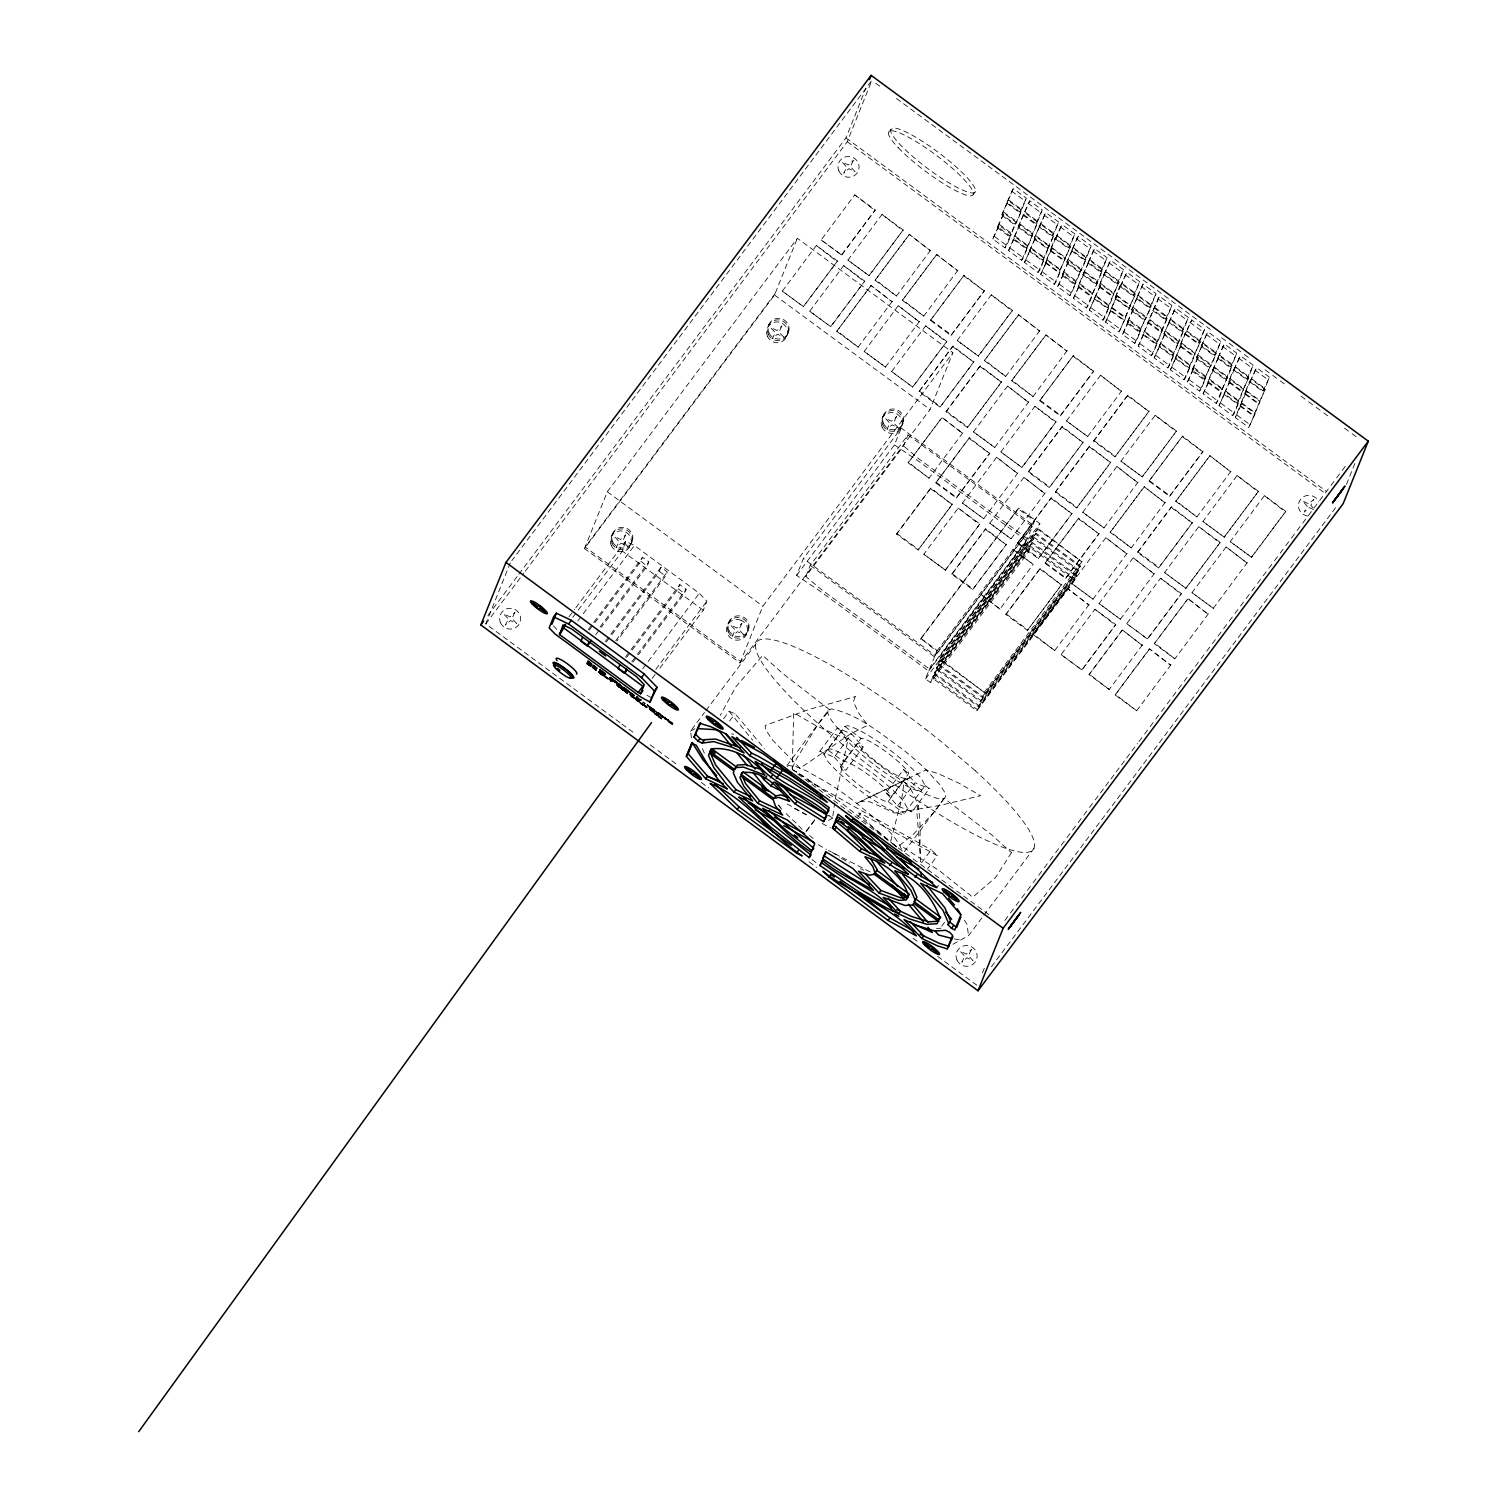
<?xml version="1.0" encoding="UTF-8"?>
<svg xmlns="http://www.w3.org/2000/svg" width="1507" height="1507" viewBox="0 0 1507 1507"><rect width="100%" height="100%" fill="white"/><g stroke="black" fill="none" stroke-linecap="round" stroke-linejoin="round"><path stroke-width="0.75" stroke-dasharray="5 3.75" d="M832.862 815.984L834.727 802.948M835.349 798.597L848.177 738.6L836.328 734.907L815.004 725.074L793.68 712.736L792.23 768.947M890.75 840.963L901.657 799.52L904.125 781.888C926.956 803.043 917.575 835.745 920.739 863.304M578.179 610.128L622.391 551.166L625.612 541.314L634.409 545.496L699.305 593.268L706.915 601.161L703.279 610.241L657.692 671.048M918.63 805.303L916.708 810.521L920.381 854.318M619.999 722.663L485.763 623.898L510.421 562.582M584.509 548.529L607.321 491.772L797.373 238.276L952.895 352.713L930.064 409.471L740.031 662.967L584.509 548.529L774.541 295.052L797.373 238.276M611.88 535.362L612.501 533.798M631.508 543.142L632.149 541.578M594.888 622.692L640.871 561.376L642.528 557.232L648.858 561.885L647.2 566.029L601.236 627.364M611.936 634.579L659.294 571.398L660.97 567.254L667.3 571.925L665.623 576.07L616.872 641.097M768.137 326.36L768.758 324.815M782.34 291.134L803.476 306.675L782.34 291.134L816.361 245.471L837.478 261.012L803.476 306.675M518.898 574.186L845.973 137.891L865.903 88.291M525.303 571.153L847.235 141.733L871.894 80.398L511.834 560.698M632.168 650.063L678.131 588.747L679.808 584.603L686.137 589.256L684.461 593.4L638.497 654.735M816.361 245.471L837.233 261.634M821.164 239.952L841.697 255.06L821.164 239.952L854.752 194.874L875.284 209.982L841.697 255.06M787.765 334.14L788.387 332.595M854.752 194.874L875.04 210.584M809.73 311.233L830.771 326.718L809.73 311.233L843.694 265.646L864.735 281.131L830.771 326.718M843.694 265.646L864.491 281.734M847.932 260.127L869.106 275.724L847.932 260.127L881.991 214.427L903.164 230.006L869.106 275.724M881.991 214.427L902.919 230.609M892.37 301.193L858.142 347.119L836.724 331.37L870.952 285.426L892.125 301.796L870.952 285.426M728.088 623.898L728.71 622.334M930.648 250.087L896.458 295.994L875.077 280.264L909.286 234.357L930.403 250.689L909.286 234.357M858.142 347.119L836.969 330.768M747.717 631.678L748.357 630.114M864.189 351.451L885.438 367.086L864.189 351.451L898.304 305.676L919.289 321.914L898.304 305.676M740.031 662.967L762.843 606.21L952.895 352.713M896.458 295.994L875.322 279.643M957.962 270.186L923.772 316.093L902.392 300.364L936.601 254.457L957.717 270.789L936.601 254.457M1030.223 547.606L932.419 678.075L976.837 710.777L1074.642 580.308L1030.223 547.606L1028.396 552.165L930.591 682.614L925.505 678.885L928.651 671.067L820.411 591.441L796.619 575.391L803.401 558.551L901.205 428.082L1032.879 524.963L935.075 655.432L803.401 558.551M805.793 576.446L810.239 565.37L908.043 434.901L1032.314 526.357L1027.36 538.677L929.555 669.127L821.221 589.425L805.793 576.446L903.597 445.978L908.043 434.901M891.617 371.532L912.752 387.073L891.617 371.532L925.637 325.889L946.754 341.43L912.752 387.073M882.725 417.043L883.347 415.48M923.772 316.093L902.636 299.742M925.637 325.889L946.509 342.032M930.441 320.369L964.028 275.272L984.316 291.002L950.974 335.477L930.441 320.369L964.028 275.272M796.619 575.391L894.423 444.923L901.205 428.082M902.373 424.823L902.994 423.26M919.006 391.632L952.97 346.045L973.767 362.151L940.048 407.116L919.006 391.632L952.97 346.045M950.974 335.477L984.561 290.38M1001.948 214.465L1008.334 200.619L1021.595 210.377L1016.999 221.83L1015.209 224.223L1001.948 214.465L1013.288 188.62L1026.342 198.227L1021.765 209.643L1019.975 212.016L1006.921 202.409L1013.288 188.62M992.812 238.935L999.103 225.334L1011.272 234.301L1006.77 245.509L1004.981 247.883L992.812 238.935L999.103 225.334M997.615 226.804L1003.926 213.184L1016.189 222.226L1009.897 235.846L997.615 226.804L1003.926 213.184M962.879 432.754L929.028 478.19L908.156 462.819L941.988 417.401L962.634 433.376L941.988 417.401M957.209 340.544L978.382 356.123L957.209 340.544L991.267 294.826L1012.44 310.404L978.382 356.123M940.048 407.116L974.012 361.529M1004.981 247.883L1021.595 210.377M1019.975 212.016L1026.342 198.227M1008.56 250.633L1014.927 236.844L1027.962 246.451L1023.385 257.848L1021.595 260.24L1008.56 250.633L1019.768 224.75L1032.841 234.357L1028.245 245.773L1026.474 248.146L1013.401 238.539L1019.768 224.75M1018.299 226.446L1024.666 212.675L1037.664 222.245L1033.086 233.642L1031.297 236.015L1018.299 226.446L1029.771 200.845L1042.241 210L1037.701 221.284L1035.912 223.658L1023.46 214.503L1029.771 200.845M991.267 294.826L1012.195 311.026M896.571 534.1L930.912 488.023L952.217 504.506L918.14 549.961L896.571 534.1L930.912 488.023M946 411.769L980.228 365.843L1001.402 382.194L967.419 427.536L946 411.769L980.228 365.843M929.028 478.19L908.401 462.197M1035.912 223.658L1042.241 210M1021.595 260.24L1027.962 246.451M1026.474 248.146L1032.841 234.357M1031.297 236.015L1037.664 222.245M1039.924 330.485L1005.734 376.392L984.354 360.663L1018.544 314.756L1039.679 331.107L1018.544 314.756M935.772 482.88L969.359 437.784L989.647 453.513L956.305 497.988L935.772 482.88L969.359 437.784M1024.477 262.425L1030.901 248.523L1044.464 258.526L1039.83 270.036L1038.059 272.428L1024.477 262.425L1030.901 248.523M1034.216 238.238L1040.64 224.355L1054.184 234.32L1049.55 245.829L1047.761 248.203L1034.216 238.238L1040.64 224.355M1029.639 250.482L1036.006 236.693L1049.042 246.281L1044.445 257.678L1042.674 260.071L1029.639 250.482L1036.006 236.693M1039.453 226.333L1045.801 212.581L1058.668 222.038L1054.109 233.415L1052.319 235.789L1039.453 226.333L1045.801 212.581M918.14 549.961L952.462 503.884M967.419 427.536L1001.646 381.591M923.829 554.218L945.454 570.136L923.829 554.218L958.226 508.047L979.851 523.984L945.454 570.136M973.465 431.85L994.714 447.485L973.465 431.85L1007.58 386.075L1028.565 402.331L1007.58 386.075M1052.319 235.789L1058.668 222.038M1042.674 260.071L1049.042 246.281M1047.761 248.203L1054.184 234.32M1038.059 272.428L1044.464 258.526M1070.554 246.319L1064.112 260.278L1050.285 250.105L1054.938 238.52L1056.708 236.147L1070.554 246.319L1059.082 272.221L1045.594 262.293L1050.228 250.784L1052.018 248.41L1065.506 258.337L1059.082 272.221M1040.715 274.368L1047.139 260.485L1060.664 270.431L1056.03 281.941L1054.241 284.333L1040.715 274.368L1047.139 260.485M1055.672 238.257L1062.039 224.524L1074.868 233.962L1070.309 245.321L1068.52 247.713L1055.672 238.257L1062.039 224.524M1045.594 262.293L1052.018 248.41M1050.285 250.105L1056.708 236.147M956.305 497.988L989.892 452.91M1005.734 376.392L984.598 360.06M958.226 508.047L979.607 524.587M962.446 503.074L983.732 518.728L962.446 503.074L996.579 457.243L1017.621 473.518L996.579 457.243M1067.239 350.585L1033.048 396.492L1011.668 380.762L1045.877 334.855L1066.994 351.206L1045.877 334.855M1068.52 247.713L1074.868 233.962M1054.241 284.333L1060.664 270.431M1066.805 262.18L1073.191 248.354L1086.453 258.111L1081.856 269.565L1080.067 271.938L1066.805 262.18L1078.145 236.354L1091.2 245.961L1086.622 257.358L1084.833 259.75L1071.778 250.143L1078.145 236.354M1057.669 286.65L1063.961 273.05L1076.13 282.016L1071.628 293.225L1069.838 295.617L1057.669 286.65L1063.961 273.05M1062.473 274.538L1068.783 260.918L1081.065 269.941L1076.544 281.187L1074.755 283.561L1062.473 274.538L1068.783 260.918M935.075 655.432L936.732 651.288L920.89 638.459L1018.694 508.01L1039.887 523.588L1037.946 528.411L940.142 658.86L984.241 692.372L939.803 659.689L938.202 663.683L982.639 696.366L982.244 697.345L937.806 664.644L1035.629 534.175L1080.048 566.877L982.244 697.345M951.821 574.224L985.635 528.825L1006.262 544.78L972.674 589.576L951.821 574.224L985.635 528.825M1000.893 451.949L1022.01 467.49L1000.893 451.949L1034.913 406.287L1056.03 421.828L1022.01 467.49M1069.838 295.617L1076.13 282.016M1074.755 283.561L1081.065 269.941M1080.067 271.938L1086.453 258.111M1084.833 259.75L1091.2 245.961M1033.048 396.492L1011.913 380.16M1073.417 298.367L1079.784 284.578L1092.82 294.166L1088.242 305.582L1086.453 307.955L1073.417 298.367L1079.784 284.578M1097.699 282.073L1091.332 295.881L1078.258 286.255L1082.855 274.858L1084.626 272.466L1097.699 282.073L1086.453 307.955M1083.156 274.18L1089.523 260.391L1102.521 269.96L1097.944 281.357L1096.154 283.749L1083.156 274.18L1089.523 260.391M1088.318 262.218L1094.628 248.561L1107.099 257.735L1102.559 269L1100.769 271.392L1088.318 262.218L1094.628 248.561M1078.258 286.255L1084.626 272.466M1034.913 406.287L1055.785 422.431M929.555 669.127L934.51 656.826L1032.314 526.357M989.779 523.174L1011.046 538.809L989.779 523.174L1023.893 477.38L1044.916 493.637L1023.893 477.38M1039.717 400.768L1073.304 355.69L1093.592 371.4L1060.25 415.875L1039.717 400.768L1073.304 355.69M930.591 682.614L932.419 678.075M976.837 710.777L977.327 709.552L932.908 676.869L934.039 674.025L1031.862 543.556L1076.281 576.239L978.476 706.708L934.039 674.025M978.476 706.708L978.91 705.653L934.472 672.951L936.054 669.014L1033.877 538.545L1078.296 571.228L980.492 701.697L936.054 669.014M980.492 701.697L980.925 700.604L936.506 667.921L937.806 664.644M940.142 658.86L942.063 654.057L1039.887 523.588M972.674 589.576L1006.506 544.178M1100.769 271.392L1107.099 257.735M1096.154 283.749L1102.521 269.96M1089.335 310.159L1095.759 296.257L1109.322 306.241L1104.688 317.77L1102.917 320.143L1089.335 310.159L1100.863 284.409L1113.899 293.997L1109.322 305.412L1107.532 307.786L1094.496 298.198L1100.863 284.409M1119.042 282.035L1112.618 295.937L1099.074 285.972L1103.708 274.462L1105.498 272.07L1119.042 282.035L1107.532 307.786M1104.311 274.048L1110.659 260.297L1123.525 269.772L1118.966 281.131L1117.177 283.523L1104.311 274.048L1110.659 260.297M1099.074 285.972L1105.498 272.07M1028.283 472.03L1062.247 426.443L1083.043 442.549L1049.324 487.533L1028.283 472.03L1062.247 426.443M920.532 639.364L1018.694 508.01M1060.25 415.875L1093.837 370.797M1117.177 283.523L1123.525 269.772M1102.917 320.143L1109.322 306.241M1105.573 322.102L1116.875 296.125L1130.363 306.053L1119.098 332.049L1105.573 322.102L1111.996 308.2L1125.522 318.165L1119.098 332.049M1116.875 296.125L1110.452 310.009L1123.939 319.936L1135.411 294.053L1121.566 283.862L1119.795 286.255L1115.142 297.821L1128.969 308.012L1135.411 294.053M1120.53 285.991L1126.897 272.24L1139.725 281.696L1135.167 293.055L1133.377 295.429L1120.53 285.991L1126.897 272.24M1017.432 543.217L1051.264 497.8L1071.91 513.774L1038.304 558.588L1017.432 543.217L1051.264 497.8M1066.485 420.943L1087.658 436.521L1066.485 420.943L1100.543 375.243L1121.472 391.424L1100.543 375.243M1115.142 297.821L1121.566 283.862M894.423 444.923L918.234 460.972L1026.455 540.599L1023.31 548.416L1028.396 552.165M1032.879 524.963L1034.537 520.819L1018.336 508.895M999.913 609.092L979.983 593.626L999.913 609.092L1033.218 564.353L1013.043 549.509L1033.218 564.353M1049.324 487.533L1083.288 441.947M932.908 676.869L1031.862 543.556M934.472 672.951L1032.276 542.501L1033.877 538.545M936.506 667.921L1035.629 534.175M938.202 663.683L1036.006 533.214L1037.626 529.221L1082.045 561.904L1037.946 528.411M1133.377 295.429L1139.725 281.696M1005.847 614.517L1040.188 568.422L1061.493 584.904L1027.416 630.378L1005.847 614.517L1040.188 568.422M1055.277 492.186L1089.504 446.242L1110.678 462.611L1076.695 507.934L1055.277 492.186L1089.504 446.242M1131.663 309.896L1138.049 296.069L1151.31 305.827L1146.714 317.28L1144.924 319.672L1131.663 309.896L1143.003 284.07L1156.057 293.677L1151.48 305.092L1149.69 307.466L1136.636 297.859L1143.003 284.07M1122.527 334.384L1128.818 320.784L1140.987 329.732L1136.485 340.959L1134.696 343.332L1122.527 334.384L1128.818 320.784M1127.33 322.253L1133.641 308.634L1145.923 317.676L1139.612 331.295L1127.33 322.253L1133.641 308.634M1038.304 558.588L1072.155 513.171M1093.63 441.08L1127.82 395.173L1148.956 411.505L1115.01 456.809L1093.63 441.08L1127.82 395.173M1045.048 563.279L1078.635 518.201L1098.923 533.911L1065.581 578.405L1045.048 563.279L1078.635 518.201M1134.696 343.332L1140.987 329.732M1149.69 307.466L1156.057 293.677M1139.612 331.295L1151.31 305.827M1138.275 346.083L1144.642 332.293L1157.677 341.901L1153.1 353.297L1151.31 355.69L1138.275 346.083L1149.483 320.2L1162.556 329.807L1157.979 341.222L1156.189 343.596L1143.116 333.989L1154.381 308.125L1167.379 317.694L1162.801 329.091L1161.012 331.465L1148.014 321.895L1159.505 296.295L1171.956 305.45L1167.416 316.734L1165.627 319.107L1153.175 309.952L1159.505 296.295M1027.416 630.378L1061.738 584.283M1076.695 507.934L1110.923 461.99M1089.128 604.382L1054.73 650.553L1033.105 634.617L1067.502 588.465L1088.883 604.985L1067.502 588.465M1082.742 512.267L1103.991 527.902L1082.742 512.267L1116.857 466.492L1137.842 482.73L1116.857 466.492M1165.627 319.107L1171.956 305.45M1151.31 355.69L1157.677 341.901M1156.189 343.596L1162.556 329.807M1161.012 331.465L1167.379 317.694M1065.581 578.405L1099.168 533.308M1154.192 357.875L1160.616 343.973L1174.179 353.957L1169.564 365.485L1167.774 367.859L1154.192 357.875L1160.616 343.973M1163.931 333.687L1170.355 319.804L1183.899 329.769L1179.265 341.279L1177.476 343.653L1163.931 333.687L1170.355 319.804M1159.354 345.913L1165.721 332.143L1178.757 341.731L1174.179 353.128L1172.389 355.52L1159.354 345.913L1165.721 332.143M1115.01 456.809L1149.201 410.902M1169.168 321.763L1175.517 308.031L1188.383 317.487L1183.824 328.865L1182.034 331.239L1169.168 321.763L1175.517 308.031M1071.722 583.473L1093.008 599.146L1071.722 583.473L1105.855 537.66L1126.897 553.936L1105.855 537.66M1120.944 461.18L1142.325 476.909L1120.944 461.18L1155.153 415.273L1176.515 431.002L1142.325 476.909M1074.642 580.308L1075.131 579.084L1030.713 546.401M1076.281 576.239L1076.714 575.184L1032.276 542.501M1078.296 571.228L1078.729 570.136L1034.311 537.453M1080.048 566.877L1080.444 565.897L1036.006 533.214M1172.389 355.52L1178.757 341.731M1182.034 331.239L1188.383 317.487M1167.774 367.859L1174.179 353.957M1177.476 343.653L1183.899 329.769M1054.73 650.553L1033.35 634.014M1170.43 369.818L1176.854 355.935L1190.379 365.881L1185.745 377.39L1183.956 379.783L1170.43 369.818L1181.733 343.86L1195.221 353.768L1190.587 365.278L1188.816 367.651L1175.309 357.743L1181.733 343.86M1200.269 341.769L1193.827 355.727L1180 345.555L1184.653 333.97L1186.442 331.597L1200.269 341.769L1188.816 367.651M1180 345.555L1191.754 319.974L1204.583 329.411L1200.024 340.77L1198.235 343.163L1185.406 333.706L1191.754 319.974M1155.153 415.273L1176.27 431.605M1165.307 502.227L1131.286 547.889L1110.169 532.348L1144.19 486.686L1165.062 502.848L1144.19 486.686M1061.098 654.622L1081.951 669.975L1061.098 654.622L1094.911 609.224L1115.783 624.576L1081.951 669.975M1198.235 343.163L1204.583 329.411M1183.956 379.783L1190.379 365.881M1094.911 609.224L1115.538 625.198M1196.52 357.63L1202.906 343.784L1216.168 353.561L1211.571 365.014L1209.782 367.388L1196.52 357.63L1202.906 343.784M1201.493 345.593L1207.861 331.785L1220.915 341.411L1216.337 352.808L1214.548 355.2L1201.493 345.593L1207.861 331.785M1187.384 382.1L1193.676 368.499L1205.845 377.466L1201.343 388.674L1199.553 391.067L1187.384 382.1L1193.676 368.499M1192.188 369.987L1198.498 356.368L1210.78 365.391L1204.47 379.01L1192.188 369.987L1198.498 356.368M1099.055 603.572L1120.323 619.207L1099.055 603.572L1133.17 557.778L1154.192 574.035L1133.17 557.778M1148.993 481.166L1182.581 436.088L1202.869 451.817L1169.526 496.293L1148.993 481.166L1182.581 436.088M1131.286 547.889L1110.414 531.745M1199.553 391.067L1205.845 377.466M1214.548 355.2L1220.915 341.411M1204.47 379.01L1216.168 353.561M1137.559 552.447L1171.523 506.861L1192.32 522.948L1158.6 567.932L1137.559 552.447L1171.523 506.861M1142.494 644.77L1109.19 689.49L1089.015 674.646L1122.319 629.926L1142.249 645.373L1122.319 629.926M1203.132 393.817L1209.499 380.028L1222.535 389.616L1217.957 401.032L1216.168 403.405L1203.132 393.817L1209.499 380.028M1227.414 377.522L1221.047 391.33L1207.974 381.704L1212.57 370.289L1214.341 367.915L1227.414 377.522L1216.168 403.405M1212.871 369.629L1219.238 355.84L1232.255 365.41L1227.659 376.807L1225.888 379.199L1212.871 369.629L1219.238 355.84M1218.033 357.668L1224.362 344.01L1236.814 353.184L1232.274 364.449L1230.484 366.841L1218.033 357.668L1224.362 344.01M1207.974 381.704L1214.341 367.915M1169.526 496.293L1203.113 451.196M982.432 972.9L984.975 966.552M1230.993 471.22L1196.935 516.939L1175.761 501.36L1209.82 455.641L1230.748 471.842L1209.82 455.641M1126.709 623.634L1147.581 639.006L1126.709 623.634L1160.541 578.198L1181.431 593.57L1147.581 639.006M1230.484 366.841L1236.814 353.184M1225.888 379.199L1232.255 365.41M1219.05 405.609L1225.474 391.707L1239.037 401.691L1234.421 413.201L1232.632 415.593L1219.05 405.609L1230.579 379.858L1243.614 389.446L1239.037 400.862L1237.247 403.236L1224.211 393.647L1230.579 379.858M1248.757 377.485L1242.333 391.387L1228.789 381.422L1233.423 369.912L1235.213 367.52L1248.757 377.485L1237.247 403.236M1234.026 369.498L1240.374 355.746L1253.24 365.221L1248.681 376.58L1246.892 378.973L1234.026 369.498L1240.374 355.746M1228.789 381.422L1235.213 367.52M1109.19 689.49L1089.26 674.043M1158.6 567.932L1192.564 522.345M1160.541 578.198L1181.187 594.191M1171.014 664.7L1136.692 710.777L1115.123 694.915L1149.464 648.839L1170.769 665.303L1149.464 648.839M1164.553 572.585L1185.971 588.352L1164.553 572.585L1198.781 526.64L1220.199 542.407L1185.971 588.352M1246.892 378.973L1253.24 365.221M1232.632 415.593L1239.037 401.691M1265.127 389.484L1258.684 403.443L1244.857 393.27L1249.51 381.704L1251.3 379.312L1265.127 389.484L1253.673 415.386L1240.186 405.458L1244.801 393.949L1246.59 391.575L1260.078 401.502L1248.813 427.498L1235.288 417.552L1239.922 406.042L1241.711 403.65L1255.237 413.615L1248.813 427.498M1250.264 381.441L1256.612 367.689L1269.44 377.146L1264.882 388.505L1263.092 390.878L1250.264 381.441L1256.612 367.689M1235.288 417.552L1241.711 403.65M1240.186 405.458L1246.59 391.575M1244.857 393.27L1251.3 379.312M1196.935 516.939L1176.006 500.738M1198.781 526.64L1219.954 543.01M1202.906 521.479L1224.287 537.208L1202.906 521.479L1237.096 475.572L1258.477 491.301L1224.287 537.208M1208.444 613.707L1174.857 658.804L1154.324 643.696L1187.912 598.599L1208.2 614.329L1187.912 598.599M1263.092 390.878L1269.44 377.146M1136.692 710.777L1115.368 694.313M1237.096 475.572L1258.232 491.922M1192.018 592.665L1213.267 608.301L1192.018 592.665L1226.133 546.89L1247.118 563.128L1226.133 546.89M1174.857 658.804L1154.569 643.075M1230.221 541.578L1251.601 557.307L1230.221 541.578L1264.43 495.671L1285.791 511.4L1251.601 557.307M1264.43 495.671L1285.546 512.022M1346.448 484.387L1354.944 463.252M792.23 768.156L796.676 758.473L818.339 723.906L829.792 709.929L782.095 672.989L762.712 655.413L735.849 686.834L720.252 715.392M487.891 615.553L517.485 576.07M485.763 623.898L523.89 573.037M888.508 132.089L893.029 127.944A52.688 9.645 36.9 0 1 963.105 173.437A52.688 9.645 36.9 0 1 947.564 182.027A52.688 9.645 36.9 0 1 890.618 129.263M775.182 293.488L585.13 546.984L740.653 661.422M568.987 616.872L574.506 609.506M575.881 607.66L625.612 541.314M841.942 254.457L875.284 209.982M803.721 306.072L837.478 261.012M572.66 617.493L576.804 611.974M577.765 621.054L581.909 615.534M583.284 613.688L634.409 545.496M588.201 629.7L592.383 624.124M593.777 622.278L642.528 557.232M589.312 630.133L593.494 624.557M600.106 626.931L648.858 561.885M595.661 634.786L599.843 629.21M831.016 326.096L864.735 281.131M869.351 275.103L903.164 230.006M836.724 331.37L870.707 286.047M875.077 280.264L909.022 234.96M605.23 641.586L609.412 636.011M610.806 634.164L660.97 567.254M606.36 642.02L610.542 636.444M615.741 640.682L667.3 571.925M625.462 657.071L629.643 651.495M631.037 649.649L679.808 584.603M973.296 194.46L975.406 191.653M626.592 657.504L630.774 651.928M902.392 300.364L936.356 255.079M631.81 661.743L635.973 656.167M637.367 654.302L686.137 589.256M632.921 662.157L637.103 656.581M642.679 668.807L646.823 663.287M648.198 661.441L699.305 593.268M655.809 669.334L706.915 601.161M652.154 678.414L656.298 672.894M885.438 367.086L919.553 321.311M912.997 386.47L946.754 341.43M691.487 737.921L690.545 731.121L704.504 712.491M705.898 710.626L756.194 643.546M978.627 355.52L1012.44 310.404M984.354 360.663L1018.299 315.377M908.156 462.819L941.743 418.004M723.586 718.726L729.124 711.342L735.058 713.621L764.652 748.904M729.52 721.024L735.058 713.621M1011.668 380.762L1045.632 335.477M994.714 447.485L1028.829 401.71M786.993 765.462L828.04 710.701L831.374 708.874C857.163 714.073 878.374 731.912 899.321 746.869A54.723 10.003 36.9 0 1 926.108 769.832L940.029 784.827L944.644 792.211A72.882 13.337 36.9 0 1 881.538 766.63L866.544 755.045L841.584 732.383A72.882 13.337 36.9 0 1 828.04 710.701M1022.273 466.869L1056.03 421.828M945.718 569.533L979.851 523.984M983.732 518.728L1017.865 472.915M844.843 726.449L861.062 738.392L863.379 738.487A32.344 5.915 36.9 0 1 908.231 772.055L908.721 773.468L891.315 796.676L890.825 795.282A32.344 5.915 36.9 0 0 845.973 761.694L843.656 761.6L827.437 749.676L844.843 726.449L847.706 725.677A52.519 9.607 36.9 0 1 921.173 778.271L925.128 785.543L904.37 813.479L901.506 814.251A52.519 9.607 36.9 0 1 828.04 761.657L824.065 754.385L819.827 751.258L837.233 728.051L851.643 733.947L863.134 747.095L845.728 770.322L840.473 766.46L857.879 743.252L863.134 747.095M824.065 754.385L841.471 731.178L837.233 728.051M819.827 751.258L834.238 757.173L851.643 733.947M843.656 761.6L861.062 738.392M1011.046 538.809L1045.161 493.015M1087.658 436.521L1121.717 390.822M936.732 651.288L1034.537 520.819M806.471 830.753L814.778 819.657M806.038 831.845L815.72 818.904M928.651 671.067L1026.455 540.599M925.505 678.885L1037.626 529.221M857.766 817.02L860.535 813.328L937.373 855.712L927.672 868.654M925.128 785.543L929.367 788.651L911.961 811.877L897.569 805.962L886.078 792.814L903.484 769.606L908.721 773.468M840.473 766.46L840.963 767.873A32.344 5.915 36.9 0 0 885.815 801.441L888.15 801.536L905.556 778.309L921.775 790.252L918.912 791.024A52.519 9.607 36.9 0 1 845.446 738.43L841.471 731.178M1103.991 527.902L1138.086 482.127M1142.57 476.287L1176.515 431.002M897.569 805.962L914.975 782.755L929.367 788.651M984.241 692.372L1082.365 561.094M982.639 696.366L1080.444 565.897M980.925 700.604L1078.729 570.136M978.91 705.653L1076.714 575.184M1033.105 634.617L1067.239 589.067M977.327 709.552L1075.131 579.084M1110.169 532.348L1143.945 487.307M1093.008 599.146L1127.142 553.314M904.257 851.756L945.322 796.996M1175.761 501.36L1209.575 456.263M921.512 862.776L931.194 849.835L937.373 855.712M1082.196 669.372L1115.783 624.576M1120.323 619.207L1154.437 573.432M1089.015 674.646L1122.075 630.529M936.77 887.661L938.654 885.155M1147.825 638.384L1181.431 593.57M1186.216 587.73L1220.199 542.407M1224.532 536.605L1258.477 491.301M941.743 926.127L944.512 922.416M1115.123 694.915L1149.219 649.442M1154.324 643.696L1187.667 599.221M1213.267 608.301L1247.363 562.525M1251.846 556.705L1285.791 511.4M952.933 944.249L968.549 935.677L982.507 917.047M983.901 915.182L1034.198 848.102M1004.792 920.494L1009.031 914.843M1010.443 912.959L1014.682 907.308M1016.095 905.424L1020.333 899.773M1021.746 897.889L1025.984 892.238M1027.397 890.354L1031.636 884.703M1033.048 882.838L1037.268 877.187M1038.681 875.303L1042.919 869.652M1044.332 867.768L1048.571 862.117M1049.983 860.233L1054.222 854.582M1055.635 852.698L1059.873 847.047M1061.286 845.163L1065.524 839.512M1066.937 837.628L1071.157 831.977M1072.57 830.093L1076.808 824.442M1078.221 822.558L1082.459 816.907M1083.872 815.023L1088.111 809.372M1089.523 807.488L1093.762 801.837M1095.175 799.953L1137.521 743.46M1138.934 741.576L1143.173 735.925M1144.585 734.041L1148.824 728.39M1150.237 726.506L1154.475 720.855M1155.888 718.971L1160.126 713.32M1161.539 711.436L1165.759 705.785M1167.172 703.901L1171.41 698.25M1172.823 696.366L1177.061 690.715M1178.474 688.831L1182.712 683.18M1184.125 681.296L1188.364 675.645M1189.777 673.761L1194.015 668.11M1195.428 666.226L1199.647 660.575M1201.06 658.691L1205.299 653.04M1206.711 651.156L1210.95 645.505M1212.363 643.621L1216.601 637.988M1218.014 636.105L1222.252 630.453M1223.665 628.57L1227.904 622.918M1229.298 621.035L1233.536 615.383M1234.949 613.5L1239.187 607.848M1240.6 605.965L1244.839 600.313M1246.251 598.43L1250.49 592.778M1251.903 590.895L1256.141 585.243M1257.554 583.36L1261.773 577.708M1263.186 575.825L1267.425 570.173M1268.837 568.29L1273.076 562.638M1274.489 560.755L1278.727 555.103M1280.14 553.22L1284.378 547.568M1285.791 545.685L1290.03 540.033M1291.442 538.15L1295.662 532.498M1297.075 530.615L1301.313 524.963M1302.726 523.08L1306.965 517.447M1308.377 515.564L1312.616 509.912M1314.029 508.029L1318.267 502.377M1319.68 500.494L1323.918 494.842M1325.312 492.959L1329.551 487.307M1330.964 485.424L1335.202 479.772M1336.615 477.889L1340.853 472.237M1342.266 470.354L1346.505 464.702M991.436 966.759L1337.387 505.316M690.545 731.121L696.46 727.843M787.219 766.404L788.952 765.462L796.054 766.686L806.433 770.887L826.721 782.359A54.723 10.003 36.9 0 1 856.899 803.457C873.325 817.811 894.744 831.016 902.674 851.982M860.911 801.234L856.899 803.457L926.108 769.832L937.957 773.524L959.281 783.357L980.624 795.696L940.18 805.36L894.951 813.083L870.161 801.912L860.911 801.234L910.661 777.405M828.53 820.373L832.542 818.15L829.17 815.532M827.437 749.676L830.3 748.904A52.519 9.607 36.9 0 1 903.767 801.479L907.723 808.75L911.961 811.877M936.525 928.482L940.971 928.218M731.517 734.079L733.702 734.154M905.556 778.309L903.22 778.234A32.344 5.915 36.9 0 1 858.368 744.646L857.879 743.252M860.535 813.328L858.481 812.989L876.528 830.903M954.345 938.936L960.656 940.029M870.179 871.931L828.473 850.457M1313.407 509.536L1309.282 507.576L1304.214 512.079L1307.191 506.069L1302.462 500.946L1308.811 503.903L1313.727 499.382L1310.864 505.448L1313.934 508.82M860.384 868.691L863.737 870.274M808.129 780.626L931.194 849.835M794.509 808.524L805.868 814.609M703.279 610.241L622.391 551.166M646.955 695.273L650.76 697.364M787.144 804.003L809.805 816.568M822.144 823.406L830.395 827.983M818.301 844.824L826.439 849.326M827.927 815.212L831.977 817.491M841.415 858.387L849.477 863.059M792.23 769.493L805.341 777.65L795.753 771.377M832.015 852.171L839.531 857.144M792.192 769.323L817.34 786.032M807.055 778.836L841.735 803.08L891.183 842.206M875.661 83.186L881.35 87.368M896.458 98.501L1210.309 329.411M1221.65 337.756L1227.32 341.938M1229.203 343.332L1234.892 347.495M1236.776 348.889L1242.446 353.071M1244.33 354.465L1250 358.628M1265.127 369.761L1270.797 373.943M1272.699 375.318L1278.369 379.5M1280.253 380.894L1285.923 385.057M1301.05 396.19L1306.72 400.372M1308.622 401.766L1314.292 405.929M1316.176 407.323L1321.846 411.486M1323.749 412.88L1329.419 417.062M1344.545 428.195L1350.215 432.358M1352.099 433.752L1357.769 437.934M1011.498 191.012L1024.553 200.619M1028 203.219L1040.452 212.393M1044.012 214.955L1056.878 224.43M1060.25 226.898L1073.078 236.354M1076.356 238.728L1089.429 248.335M1092.858 250.953L1105.309 260.108M1108.869 262.689L1121.735 272.145M1125.107 274.632L1137.936 284.07M1141.213 286.443L1154.287 296.069M1157.715 298.669L1170.167 307.842M1173.727 310.404L1186.612 319.88M1189.965 322.347L1202.793 331.804M1206.071 334.177L1219.144 343.784M1222.573 346.403L1235.024 355.558M1238.603 358.139L1251.469 367.595M1254.822 370.082L1267.67 379.519M1008.692 200.035L1021.765 209.643M1025.25 212.11L1037.701 221.284M1041.243 223.94L1054.109 233.415M1057.462 235.883L1070.309 245.321M1073.568 247.751L1086.622 257.358M1090.107 259.844L1102.559 269M1106.1 271.674L1118.966 281.131M1122.319 283.599L1135.167 293.055M1138.425 295.485L1151.48 305.092M1154.965 307.56L1167.416 316.734M1170.958 319.39L1183.824 328.865M1187.177 331.333L1200.024 340.77M1203.283 343.2L1216.337 352.808M1219.822 355.294L1232.274 364.449M1235.815 367.105L1248.681 376.58M1252.034 379.048L1264.882 388.505M1006.544 203.012L1019.806 212.77M1022.876 215.049L1035.874 224.618M1038.85 226.728L1052.395 236.693M1054.938 238.52L1068.764 248.712M1071.402 250.727L1084.663 260.485M1087.734 262.783L1100.75 272.353M1103.708 274.462L1117.252 284.427M1119.795 286.255L1133.622 296.427M1136.259 298.443L1149.521 308.219M1152.591 310.499L1165.608 320.068M1168.565 322.178L1182.11 332.143M1184.653 333.97L1198.479 344.142M1201.117 346.177L1214.378 355.935M1217.449 358.233L1230.466 367.802M1233.423 369.912L1246.967 379.877M1249.51 381.704L1263.337 391.877M1003.719 212.073L1016.999 221.83M1020.088 224.072L1033.086 233.642M1036.006 235.864L1049.55 245.829M1052.056 247.713L1065.901 257.904M1068.576 259.807L1081.856 269.565M1084.946 271.787L1097.944 281.357M1100.863 283.58L1114.408 293.545M1116.913 295.447L1130.759 305.62M1133.452 307.522L1146.714 317.28M1149.803 319.522L1162.801 329.091M1165.721 331.314L1179.265 341.279M1181.771 343.163L1195.616 353.354M1198.31 355.238L1211.571 365.014M1214.661 367.237L1227.659 376.807M1230.579 379.029L1244.123 388.994M1246.647 390.897L1260.474 401.069M1017.978 227.124L1031.052 236.731M1034.216 239.067L1047.252 248.655M1050.228 250.784L1063.716 260.711M1082.855 274.858L1095.909 284.465M1099.074 286.801L1112.109 296.389M1115.086 298.518L1128.573 308.426M1147.712 322.573L1160.767 332.18M1163.931 334.516L1176.967 344.105M1179.943 346.233L1193.431 356.161M1212.57 370.289L1225.624 379.915M1228.789 382.232L1241.825 391.839M1244.801 393.949L1258.288 403.876M1002.136 215.576L1014.418 224.6M1066.994 263.292L1079.276 272.334M1131.851 311.026L1144.133 320.049M1196.709 358.741L1208.991 367.783M999.405 224.43L1011.687 233.453M1015.191 236.147L1028.245 245.773M1031.41 248.09L1044.445 257.678M1047.384 259.901L1060.871 269.828M1064.262 272.145L1076.544 281.187M1080.048 283.881L1093.102 293.488M1096.267 295.824L1109.322 305.412M1112.241 307.635L1125.729 317.563M1129.12 319.88L1141.402 328.903M1144.906 331.597L1157.979 341.222M1161.125 343.539L1174.179 353.128M1177.099 355.351L1190.587 365.278M1193.977 367.595L1206.259 376.637M1209.763 379.331L1222.836 388.938M1226.001 391.255L1239.037 400.862M1241.956 403.085L1255.444 412.993M1029.111 250.915L1042.674 260.899M1093.969 298.631L1107.551 308.615M1158.826 346.365L1172.408 356.349M1223.684 394.08L1237.266 404.064M997.314 227.708L1009.483 236.674M1013.137 239.236L1026.173 248.825M1045.349 262.858L1058.875 272.824M1062.171 275.442L1074.34 284.39M1077.995 286.952L1091.03 296.559M1110.207 310.593L1123.732 320.539M1127.029 323.157L1139.217 332.124M1142.852 334.686L1155.888 344.274M1175.064 358.308L1188.59 368.273M1191.886 370.892L1204.074 379.839M1207.71 382.401L1220.745 392.008M1239.922 406.042L1253.447 415.989M994.601 236.542L1006.77 245.509M1010.33 248.259L1023.385 257.848M1026.267 260.052L1039.83 270.036M1042.505 271.995L1056.03 281.941M1059.459 284.277L1071.628 293.225M1075.207 295.975L1088.242 305.582M1091.125 307.767L1104.688 317.77M1107.362 319.71L1120.888 329.675M1124.316 331.992L1136.485 340.959M1140.064 343.709L1153.1 353.297M1155.982 355.501L1169.564 365.485M1172.22 367.444L1185.745 377.39M1189.174 379.726L1201.343 388.674M1204.922 391.424L1217.957 401.032M1220.84 403.217L1234.421 413.201M1237.077 415.16L1250.603 425.125M845.973 137.891L1326.122 491.207M847.235 141.733L1325.557 493.693M1127.575 395.776L1148.956 411.505M963.783 275.894L984.316 291.002M1073.059 356.292L1093.592 371.4M1182.336 436.71L1202.869 451.817M930.686 319.748L951.218 334.855M1039.962 400.165L1060.495 415.273M1149.238 480.563L1169.771 495.671M1093.875 440.458L1115.255 456.188M952.725 346.648L973.767 362.151M979.983 366.446L1001.402 382.194M1062.002 427.065L1083.043 442.549M1089.26 446.844L1110.678 462.611M1171.278 507.463L1192.32 522.948M919.251 391.029L940.293 406.513M1028.527 471.427L1049.569 486.912M1137.804 551.826L1158.845 567.329M946.245 411.166L967.664 426.914M1055.522 491.565L1076.94 507.332M774.541 295.052L930.064 409.471M1051.019 498.403L1071.91 513.774M969.114 438.405L989.647 453.513M1078.39 518.804L1098.923 533.911M1027.36 538.677L919.025 458.957L903.597 445.978M936.017 482.259L956.549 497.385M1017.677 542.614L1038.549 557.986M1045.293 562.676L1065.826 577.784M930.667 488.645L952.217 504.506M1039.943 569.043L1061.493 584.904M985.39 529.428L1006.262 544.78M952.066 573.621L972.919 588.954M896.816 533.497L918.385 549.358M1006.092 613.895L1027.661 629.756M920.89 638.459L942.063 654.057M810.239 565.37L934.51 656.826M607.321 491.772L762.843 606.21M659.294 571.398L665.623 576.07M640.871 561.376L647.2 566.029M678.131 588.747L684.461 593.4M886.078 792.814L891.315 796.676M888.15 801.536L904.37 813.479M797.787 774.033L824.254 793.492M826.156 794.886L831.826 799.068M833.71 800.462L867.749 825.497M869.633 826.891L875.303 831.054M877.206 832.448L903.673 851.926M905.556 853.32L911.226 857.483M913.11 858.877L918.799 863.059M920.683 864.453L947.149 883.931M949.033 885.306L954.703 889.488M956.606 890.882L990.626 915.917M621.882 724.057L633.241 732.402M650.252 744.929L655.922 749.092M657.805 750.486L676.718 764.407M701.301 782.491L708.855 788.048M809.052 861.778L816.624 867.335M913.054 938.296L918.724 942.459M937.618 956.38L977.327 985.597M812.028 859.574L817.359 863.699M809.598 835.537L813.177 838.438M892.916 843.656L898.134 848.008M877.281 830.583L890.882 842.243M892.596 843.713L897.682 848.083M553.314 625.763L557.665 630.265M802.101 829.415L796.11 823.048A67.89 12.414 36.9 0 1 785.279 812.725M903.484 769.606L914.975 782.755M834.238 757.173L845.728 770.322M729.124 711.342L752.652 740.201M778.667 805.247L782.905 810.804M964.405 920.25L966.967 924.337L968.549 935.677M702.394 748.64L705.615 756.062M1307.812 516.053A10.568 10.379 21.9 0 1 1300.466 499.476A10.568 10.379 21.9 0 1 1318.606 501.661M780.871 807.997A67.89 12.414 36.9 0 1 778.347 805.058M855.26 696.611L853.32 701.829L859.122 713.791L867.844 725.244L850.72 733.739L799.953 768.269L772.695 740.182L765.575 729.614L765.123 725.526L809.165 709.401L855.26 696.611M514.923 612.351L512.06 618.416L516.656 623.484L510.477 620.545L505.391 625.047L508.386 619.038L503.658 613.914L510.006 616.89L514.923 612.351M625.631 534.947L622.768 541.013L627.364 546.08L621.185 543.142L616.118 547.644L619.094 541.635L614.385 536.511L620.714 539.468L625.631 534.947M853.282 160.496L850.419 166.561L855.015 171.628L848.837 168.69L843.769 173.192L846.746 167.183L842.036 162.059L848.384 165.016L853.282 160.496M781.888 325.964L779.025 332.03L783.621 337.078L777.442 334.158L772.375 338.661L775.352 332.651L770.623 327.528L776.972 330.485L781.888 325.964M741.84 623.484L738.976 629.549L743.573 634.598L737.394 631.678L732.327 636.18L735.303 630.171L730.594 625.047L736.923 628.005L741.84 623.484M896.477 416.629L893.613 422.714L898.21 427.762L892.031 424.842L886.964 429.325L889.94 423.316L885.231 418.211L891.56 421.169L896.477 416.629M971.356 949.58L968.492 955.664L973.089 960.712L966.91 957.793L961.843 962.276L964.819 956.286L960.11 951.162L966.439 954.119L971.356 949.58M1011.48 852.661L995.562 877.545L972.787 897.155L940.293 871.385L899.905 845.088L912.62 835.104L935.828 810.239L944.06 798.183L991.889 835.048L1011.48 852.661M740.898 620.187L738.223 619.509A10.568 10.379 21.9 0 0 727.109 633.053A10.568 10.379 21.9 0 0 744.364 637.423A10.568 10.379 21.9 0 0 740.898 620.187M975.236 770.717L942.93 743.008A172.778 31.609 36.9 0 0 756.194 650.365A172.778 31.609 36.9 0 0 964.932 829.321A172.778 31.609 36.9 0 0 975.236 770.717M767.477 336.381L766.705 333.763A10.568 10.379 21.9 0 1 780.08 322.366A10.568 10.379 21.9 0 1 785.053 339.263A10.568 10.379 21.9 0 1 767.477 336.381M956.945 959.997A10.568 10.379 21.9 0 0 975.086 962.182A10.568 10.379 21.9 0 0 967.739 945.605A10.568 10.379 21.9 0 0 956.945 959.997M838.89 170.913A10.568 10.379 21.9 0 0 857.031 173.098A10.568 10.379 21.9 0 0 849.665 156.521A10.568 10.379 21.9 0 0 838.89 170.913M898.304 147.761A52.688 9.645 36.9 0 0 970.885 195.797A52.688 9.645 36.9 0 0 923.508 146.273A52.688 9.645 36.9 0 0 898.304 147.761M728.258 631.847A10.568 10.379 21.9 0 0 746.398 634.033A10.568 10.379 21.9 0 0 739.052 617.456A10.568 10.379 21.9 0 0 728.258 631.847M612.049 543.311A10.568 10.379 21.9 0 0 630.19 545.496A10.568 10.379 21.9 0 0 622.843 528.919A10.568 10.379 21.9 0 0 612.049 543.311M883.516 423.448A10.568 10.379 21.9 0 0 901.657 425.633A10.568 10.379 21.9 0 0 894.31 409.056A10.568 10.379 21.9 0 0 883.516 423.448M882.895 425.012A10.568 10.379 21.9 0 0 901.035 427.178A10.568 10.379 21.9 0 0 893.689 410.62A10.568 10.379 21.9 0 0 882.895 425.012M768.928 332.764A10.568 10.379 21.9 0 0 787.068 334.95A10.568 10.379 21.9 0 0 779.722 318.373A10.568 10.379 21.9 0 0 768.928 332.764M768.306 334.328A10.568 10.379 21.9 0 0 786.447 336.513A10.568 10.379 21.9 0 0 779.1 319.936A10.568 10.379 21.9 0 0 768.306 334.328M728.879 630.303A10.568 10.379 21.9 0 0 747.02 632.469A10.568 10.379 21.9 0 0 739.673 615.892A10.568 10.379 21.9 0 0 728.879 630.303M612.671 541.767A10.568 10.379 21.9 0 0 630.811 543.952A10.568 10.379 21.9 0 0 623.465 527.375A10.568 10.379 21.9 0 0 612.671 541.767M882.066 427.046A10.568 10.379 21.9 0 0 900.225 429.231A10.568 10.379 21.9 0 0 892.86 412.654A10.568 10.379 21.9 0 0 882.066 427.046M500.512 622.768A10.568 10.379 21.9 0 0 518.653 624.953A10.568 10.379 21.9 0 0 511.306 608.376A10.568 10.379 21.9 0 0 500.512 622.768M611.22 545.364A10.568 10.379 21.9 0 0 629.38 547.55A10.568 10.379 21.9 0 0 622.014 530.973A10.568 10.379 21.9 0 0 611.22 545.364"/><path stroke-width="1.5" d="M565.652 624.614L559.756 634.711L638.233 692.448L640.645 693.785L642.943 690.696M702.187 743.102L713.659 741.576L732.308 747.359L744.138 752.991L726.299 734.041L711.059 726.788L699.644 723.247L694.068 737.13L698.024 741.124L702.187 743.102L704.409 739.711L715.542 739.052L740.107 747.66M710.061 751.484L711.116 748.866C732.157 746.511 752.973 758.115 764.953 775.088L743.46 767.12L735.322 767.59L734.568 769.512L710.061 751.484L711.944 748.96L736.452 766.988L734.568 769.512M736.452 766.988L737.206 765.085L745.343 764.595L758.963 768.834M741.199 774.391L741.877 772.658C762.749 769.644 777.782 786.861 789.63 801.291L778.799 797.41L773.901 798.465L741.199 774.391L743.083 771.867L775.785 795.941L773.901 798.465M775.785 795.941L780.683 794.886L788.331 797.278M835.952 819.582L838.099 814.232L877.601 845.502L908.438 874.324C879.259 863.794 862.211 835.292 835.952 819.582L837.835 817.077C862.192 831.45 878.317 857.426 904.087 868.88M874.927 872.779L872.911 866.657L864.943 856.824C884.251 862.795 901.789 875.247 908.325 895.12L907.628 896.853L874.927 872.779L876.791 870.274L909.512 894.348L907.628 896.853M876.207 871.762L877.112 869.482L870.575 858.594M914.259 901.732L915.032 899.811L910.906 890.317L894.857 870.839C916.67 877.357 931.646 896.722 939.822 917.141L938.767 919.76L914.259 901.732L916.915 897.305L912.79 887.811L902.75 874.625M948.035 924.676L948.6 923.264L942.949 910.266L920.626 883.253L942.459 893.613L960.882 914.843L954.798 929.97L951.463 928.331L948.035 924.676L950.484 920.758L944.832 907.76L926.805 885.231M480.827 624.953L505.975 562.412L871.121 75.35L1368.281 441.174L1343.133 503.715L978.005 990.777L480.827 624.953L483.653 621.204M553.596 616.815L549.151 627.892L554.934 633.901L640.418 696.818L649.931 702.055L657.109 687.343L644.224 673.968L571.323 620.319L556.328 613.179L553.596 616.815L568.591 623.955L641.511 677.604L654.396 690.978L649.931 702.055M551.882 624.256L556.328 613.179M559.756 634.711L562.978 624.859L571.775 629.041L636.689 676.813L644.28 684.705L640.645 693.785M559.248 634.164L565.351 624.294M582.625 637.141L580.967 641.285L587.297 645.938L591.479 640.362M587.297 645.938L588.954 641.794M608.828 678.677L612.746 681.39M610.429 679.864L610.712 681.277L611.088 680.335M612.878 680.392L609.6 678.131L613.123 679.732L610.109 677.434L611.729 679.017M619.904 664.512L618.228 668.656L624.557 673.309L627.345 669.598M616.664 683.161L613.387 680.919L616.909 682.52L613.876 680.222L615.515 681.804M624.557 673.309L626.234 669.165M621.091 686.175L622.975 687.399M869.388 79.664L871.121 75.35M626.498 690.413L623.22 688.172L626.742 689.754L623.728 687.456L625.348 689.057M643.037 702.337L644.921 703.543M654.773 710.965L656.656 712.171M660.386 714.148L657.071 712.717L660.292 715.053L658.389 712.849M669.711 721.495L672.631 723.53L670.841 723.059M672.423 724.377L669.296 722.079L671.142 722.569M686.344 756.326L691.581 743.328L696.159 745.193C705.408 760.376 713.546 776.896 727.41 789.028L705.709 778.799L686.344 756.326L692.598 742.97M694.068 737.13L700.736 722.701M809.165 857.577L811.312 852.227C784.996 836.404 767.967 807.771 738.75 797.09L770.68 827.06L809.165 857.577L811.049 855.072L772.564 824.555L743.516 797.58M811.896 850.777L814.76 843.656L787.483 820.053L762.504 808.298L785.241 829.566L811.896 850.777L813.78 848.271L769.097 810.709M823.613 821.616L826.495 814.496L798.804 795.734L774.636 782.133L795.169 803.928L823.613 821.616L826.929 815.551M827.06 813.045L829.208 807.695L819.092 800.255L789.329 780.551L755.12 761.412C773.298 785.787 804.681 793.304 827.06 813.045L828.944 810.521C808.449 792.042 779.458 784.959 761.619 763.785M832.504 828.153L835.368 821.032L863.059 842.997L884.703 863.134L859.743 851.38L832.504 828.153L836.536 820.298M888.132 898.153L900.433 911.208L898.549 913.713L883.177 897.4L904.84 905.462L912.959 904.972L913.656 903.22L938.164 921.267L937.184 923.716L926.843 924.318L909.512 918.931L886.361 907.911L858.971 892.012L820.015 865.564L822.163 860.214C844.278 879.598 875.209 886.964 893.029 911.095M822.747 858.764L825.61 851.625L852.981 868.559L873.514 890.354L849.496 876.848L822.747 858.764L826.062 852.698M820.015 865.564L823.331 859.48M947.206 948.883L952.612 935.433L949.806 932.437L945.756 930.346L934.641 931.006L915.992 925.204L903.993 919.496L921.851 938.447L937.241 945.774L947.206 948.883L952.951 936.751M960.882 916.991L956.681 927.464L949.919 922.171M978.005 990.777L1003.153 928.237L1368.281 441.174M138.719 1431.65L651.514 722.625M568.591 623.955L571.323 620.319M641.511 677.604L644.224 673.968M638.233 692.448L642.849 686.307L563.863 628.023M654.396 690.978L657.109 687.343M698.024 741.124L699.907 738.618L704.07 740.596M705.709 778.799L707.593 776.293L720.478 781.624M749.676 755.629L786.692 776.331L827.286 802.308L821.202 796.525L763.22 753.858L731.818 736.678L749.676 755.629L751.56 753.123L759.095 756.702L788.575 773.807L816.832 792.512M734.022 792.155L752.709 800.952L737.394 782.246L733.269 772.752L733.966 771L709.458 752.973L708.478 755.44L713.734 767.515L726.506 784.28L734.022 792.155L735.906 789.649L750.448 796.487M737.224 809.466L710.098 783.414C746.737 798.371 769.7 833.898 802.12 855.919L796.45 853.037L737.224 809.466L739.108 806.942L714.958 783.998M780.381 790.572L770.831 785.863L764.011 779.646L766.78 775.954M769.55 772.262L776.482 763.032L773.524 759.49M770.491 777.725L772.375 775.22M757.776 803.344L782.717 815.099L775.389 805.906L773.317 799.953L740.596 775.879L739.975 777.442L743.78 786.24L757.776 803.344L759.66 800.82L780.438 810.615M770.831 785.863L773.6 782.171M776.369 778.46L783.301 769.229L790.949 772.997M795.169 803.928L797.052 801.423L798.559 802.138L825.497 819.111M820.335 798.71L822.219 796.205L820.599 794.999M796.45 853.037L798.333 850.532M837.911 821.032L839.795 818.508M834.464 829.603L836.347 827.098M851.116 821.353L845.502 815.683L908.401 860.685L936.77 887.661C902.071 874.927 881.953 840.699 851.116 821.353L853 818.847C882.104 836.837 901.28 868.748 932.72 882.367M828.85 876.867L822.954 871.253C852.774 894.819 892.219 905.707 916.331 935.828L888.037 920.419L828.85 876.867L830.734 874.361L834.426 877.093M859.743 851.38L861.627 848.874L880.352 857.69M889.752 865.527L891.635 863.002M879.033 892.992L898.888 900.357L906.404 899.905L907.044 898.36L874.324 874.286L869.501 875.171L858.5 871.197L879.033 892.992L880.917 890.467L900.772 897.833L908.288 897.4M915.05 877.432L916.934 874.927M888.037 920.419L889.921 917.914L914.316 931.458M921.851 938.447L923.734 935.941L910.341 921.719M938.767 919.76L940.651 917.254L916.143 899.227M951.463 928.331L953.347 925.825M939.068 921.191L928.726 921.813L911.396 916.426L896.759 909.456M698.363 728.635L715.26 729.671L719.404 731.347L731.215 745.833M848.083 829.961L846.03 829.622L869.84 853.508M952.236 938.578L938.447 934.943L935.433 931.364M949.09 946.358L939.125 943.269L920.061 934.189M602.028 674.609L598.618 671.708L602.216 674.929M610.486 678.621L611.503 679.111M614.272 681.409L615.289 681.899M624.105 688.642L625.122 689.132M873.966 873.533L877.771 875.284M723.379 783.734L707.593 776.293L688.228 753.82L692.127 742.442L703.072 759.98L716.616 775.578M891.579 906.988L860.855 889.507L821.899 863.04M789.743 794.17L825.893 814.063M741.595 740.559L754.498 747.434M894.631 914.052L898.737 916.237M913.072 923.885L932.381 932.494L927.879 927.201M761.544 786.805L767.703 790.158M748.131 802.911L764.275 811.708M774.372 817.208L804.644 833.691M862.268 837.798L884.571 850.099M896.722 856.805L919.025 869.106M755.214 809.843L775.559 821.127M783.715 825.648L814.232 842.564M848.177 826.646L872.496 840.379M886.681 848.384L911 862.098M869.313 884.741L824.63 856.259M876.603 903.39L882.556 907.082M600.803 672.744C596.037 671.199 607.604 678.188 601.142 672.989M589.35 663.08L591.196 663.89L588.031 660.895L587.617 661.969L591.855 664.38L589.708 662.138M588.634 664.87L590.48 665.68L587.316 662.684L586.882 663.758L591.14 666.169L588.992 663.928M505.975 562.412L1003.153 928.237M840.906 821.202L844.259 823.67M599.39 651.307L605.72 655.978M834.388 825.648L861.627 848.874M711.342 750.467L715.109 753.236M762.467 788.086L766.102 790.761M739.108 806.942L791.25 845.314M839.983 881.162L889.921 917.914L858.557 892.464M794.321 834.897L797.768 837.704M776.482 763.032L783.301 769.229M762.297 821.183L773.524 832.278M695.951 734.625L699.907 738.618M759.66 800.82L745.664 783.715L742.612 776.689M735.906 789.649L715.599 765.01L710.362 752.916M736.678 737.319L751.56 753.123M781.266 784.657L797.052 801.423M865.131 873.702L880.917 890.467M948.487 898.153L954.496 905.085M891.899 884.892L903.899 899.001M908.401 904.275L923.395 921.907M901.073 858.877L908.514 867.749M945.718 912.131L951.67 919.213M876.716 861.326L897.795 886.474M903.823 893.651L906.818 897.249M912.846 904.426L927.898 922.378M725.602 733.852L735.943 746.191M743.328 754.988L755.158 769.079M761.054 776.124L764.011 779.646M737.111 753.086L747.434 765.744M753.349 772.997L768.099 791.1M957.209 908.74L960.807 914.504M921.097 872.308L921.286 876.791M555.461 665.567A10.945 1.997 36.9 0 1 564.24 668.298A10.945 1.997 36.9 0 1 570.701 676.794M555.461 666.414A12.923 2.374 36.9 0 1 556.761 663.212A12.923 2.374 36.9 0 1 571.473 674.025A12.923 2.374 36.9 0 1 570.173 677.246M559.888 670.427A12.923 2.374 36.9 0 1 557.477 668.355M557.081 660.631A12.923 2.374 36.9 0 1 566.086 662.873A12.923 2.374 36.9 0 1 576.352 674.1M650.459 707.668L647.388 705.125L650.459 707.668M592.496 667.187L596.056 670.069L592.496 667.187M593.231 665.397L596.791 668.279L593.231 665.397M604.1 675.833L607.924 678.64L604.1 675.833M654.208 712.528L649.517 708.836L654.208 712.528M639.42 701.603L636.274 699.757L639.42 701.603M657.956 715.241L654.754 713.489L657.956 715.241M617.456 683.236L620.639 685.572L617.456 683.236M620.507 687.814L623.691 690.149L620.507 687.814M624.294 690.602L627.477 692.937L624.294 690.602M631.075 693.258L634.259 695.594L631.075 693.258M651.118 708.007L654.302 710.362L651.118 708.007M660.97 715.26L664.135 717.596L660.97 715.26M640.343 702.789L641.53 703.957L640.343 702.789M642.227 704.183L643.414 705.351L642.227 704.183M618.077 683.688L619.961 685.233L618.077 683.688M621.129 688.266L623.013 689.792L621.129 688.266M624.915 691.054L626.799 692.58L624.915 691.054M631.697 693.71L633.58 695.254L631.753 693.616M651.74 708.46L653.624 710.004L651.74 708.46M661.573 715.712L663.457 717.238L661.743 715.542M599.861 669.598L600.087 671.142L599.861 669.598M601.651 670.916L601.218 671.971L605.06 674.797L605.475 673.723L601.651 670.916M638.761 701.414L636.915 700.246L638.761 701.414M657.297 715.053L655.507 713.885L657.127 715.166M665.227 717.69L665.454 719.235L665.227 717.69M668.411 720.026L668.618 721.57L668.411 720.026M1008.654 928.463L1008.277 929.423L1020.691 912.413L1008.654 928.463M1332.923 502.114L1332.527 503.074L1344.96 486.045L1332.923 502.114M1015.115 920.193L1009.728 927.257L1019.241 914.561L1015.115 920.193M1339.365 493.844L1333.978 500.908L1343.509 488.211L1339.365 493.844M619.207 687.117L617.003 684.8L619.207 687.117M629.775 692.58L627.458 690.263L629.964 692.429M644.054 705.012L646.71 707.461L644.054 705.012M539.807 608.263L538.338 608.715L532.423 602.517L537.924 606.266L539.487 605.889L545.402 612.087L539.807 608.263M670.803 704.523L669.334 704.975L663.419 698.796L668.92 702.526L670.483 702.149L676.398 708.347L670.803 704.523M715.524 723.567L714.073 724.038L708.139 717.841L713.64 721.57L715.203 721.194L721.137 727.391L715.524 723.567M693.917 773.92L692.467 774.372L686.533 768.174L692.033 771.923L693.597 771.546L699.531 777.744L693.917 773.92M951.539 896.156L950.088 896.608L944.173 890.411L949.674 894.141L951.237 893.783L957.152 899.962L951.539 896.156M931.948 948.977L930.497 949.429L924.563 943.231L930.064 946.961L931.627 946.584L937.542 952.782L931.948 948.977M634.56 698.344L629.983 694.087L631.508 696.592L636.255 698.702L634.56 698.344M638.893 699.323L636.726 696.724L638.836 699.662L641.172 700.002L638.893 699.323M660.047 717.181L658.276 716.277L661.573 718.707L660.047 717.181M668.223 720.459L665.698 718.613L668.185 720.591M659.426 716.126L659.426 716.126M555.669 668.373A10.945 1.997 36.9 0 0 570.739 678.357A10.945 1.997 36.9 0 0 560.905 668.072A10.945 1.997 36.9 0 0 555.669 668.373M686.495 769.851A10.568 1.94 36.9 0 0 701.056 779.477A10.568 1.94 36.9 0 0 691.543 769.55A10.568 1.94 36.9 0 0 686.495 769.851M924.526 944.889A10.568 1.94 36.9 0 0 939.068 954.534A10.568 1.94 36.9 0 0 929.574 944.606A10.568 1.94 36.9 0 0 924.526 944.889M944.117 892.087A10.568 1.94 36.9 0 0 958.678 901.713A10.568 1.94 36.9 0 0 949.184 891.786A10.568 1.94 36.9 0 0 944.117 892.087M708.102 719.498A10.568 1.94 36.9 0 0 722.644 729.143A10.568 1.94 36.9 0 0 713.15 719.216A10.568 1.94 36.9 0 0 708.102 719.498M532.385 604.194A10.568 1.94 36.9 0 0 546.928 613.82A10.568 1.94 36.9 0 0 537.434 603.893A10.568 1.94 36.9 0 0 532.385 604.194M663.381 700.454A10.568 1.94 36.9 0 0 677.924 710.08A10.568 1.94 36.9 0 0 668.43 700.152A10.568 1.94 36.9 0 0 663.381 700.454"/></g></svg>
